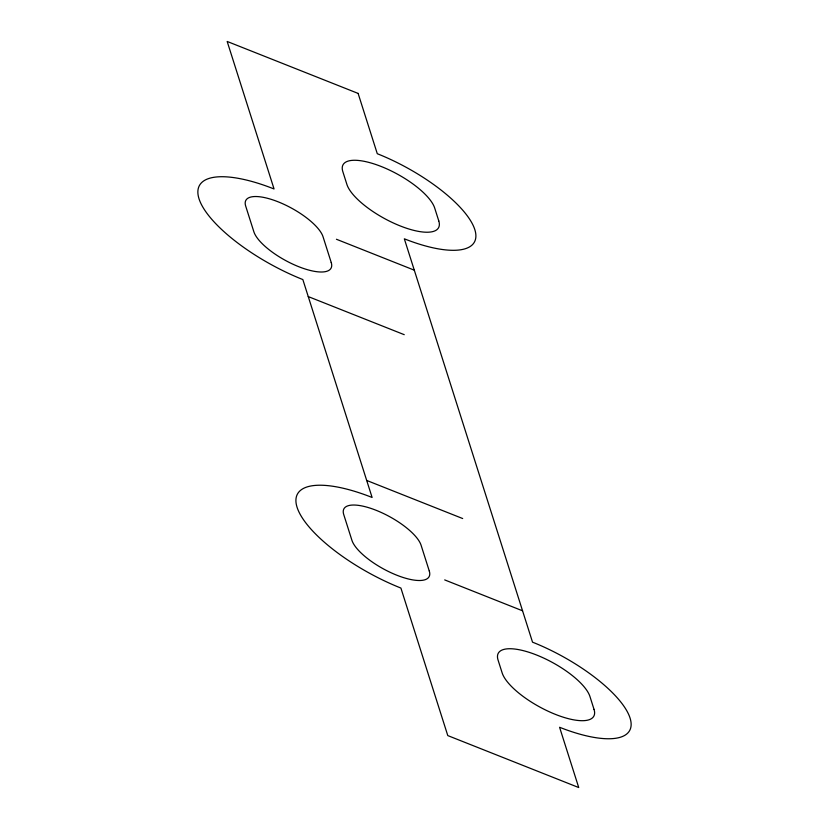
<?xml version="1.0" encoding="UTF-8"?>
<svg xmlns="http://www.w3.org/2000/svg" width="829" height="829" viewBox="0 0 829 829"><rect width="100%" height="100%" fill="white"/><g stroke="black" fill="none" stroke-linecap="round" stroke-linejoin="round"><path stroke-width="1.24" d="M336.429 239.26L414.293 270.171M308.253 296.585L404.241 334.678M366.698 480.447L462.686 518.539M444.696 579.906L522.56 610.807M358.118 93.418L227.167 41.45L274.057 188.971A101.501 34.88 28.7 0 0 199.012 198.763A101.501 34.88 28.7 0 0 302.844 279.56L372.107 497.473A101.501 34.88 28.7 0 0 297.062 507.265A101.501 34.88 28.7 0 0 400.904 588.062L447.784 735.582L578.735 787.55L559.575 727.261A95.335 32.766 28.7 0 0 630.061 718.059A95.335 32.766 28.7 0 0 532.529 642.164L404.324 238.804A95.335 32.766 28.7 0 0 474.81 229.592A95.335 32.766 28.7 0 0 377.278 153.707L358.118 93.418M438.779 220.918L434.697 208.058A52.134 17.917 28.7 0 0 381.361 166.556A52.134 17.917 28.7 0 0 342.823 171.593L346.905 184.452A52.134 17.917 28.7 0 0 400.241 225.944A52.134 17.917 28.7 0 0 438.779 220.918M594.03 709.375L589.947 696.526A52.134 17.917 28.7 0 0 536.612 655.024A52.134 17.917 28.7 0 0 498.063 660.06L502.156 672.91A52.134 17.917 28.7 0 0 555.492 714.411A52.134 17.917 28.7 0 0 594.03 709.375M331.217 262.472L323.041 236.762A43.896 15.088 28.7 0 0 278.14 201.82A43.896 15.088 28.7 0 0 245.685 206.058L253.861 231.768A43.896 15.088 28.7 0 0 298.761 266.71A43.896 15.088 28.7 0 0 331.217 262.472M429.267 570.974L421.101 545.264A43.896 15.088 28.7 0 0 376.19 510.322A43.896 15.088 28.7 0 0 343.734 514.56L351.911 540.27A43.896 15.088 28.7 0 0 396.811 575.212A43.896 15.088 28.7 0 0 429.267 570.974"/></g></svg>
